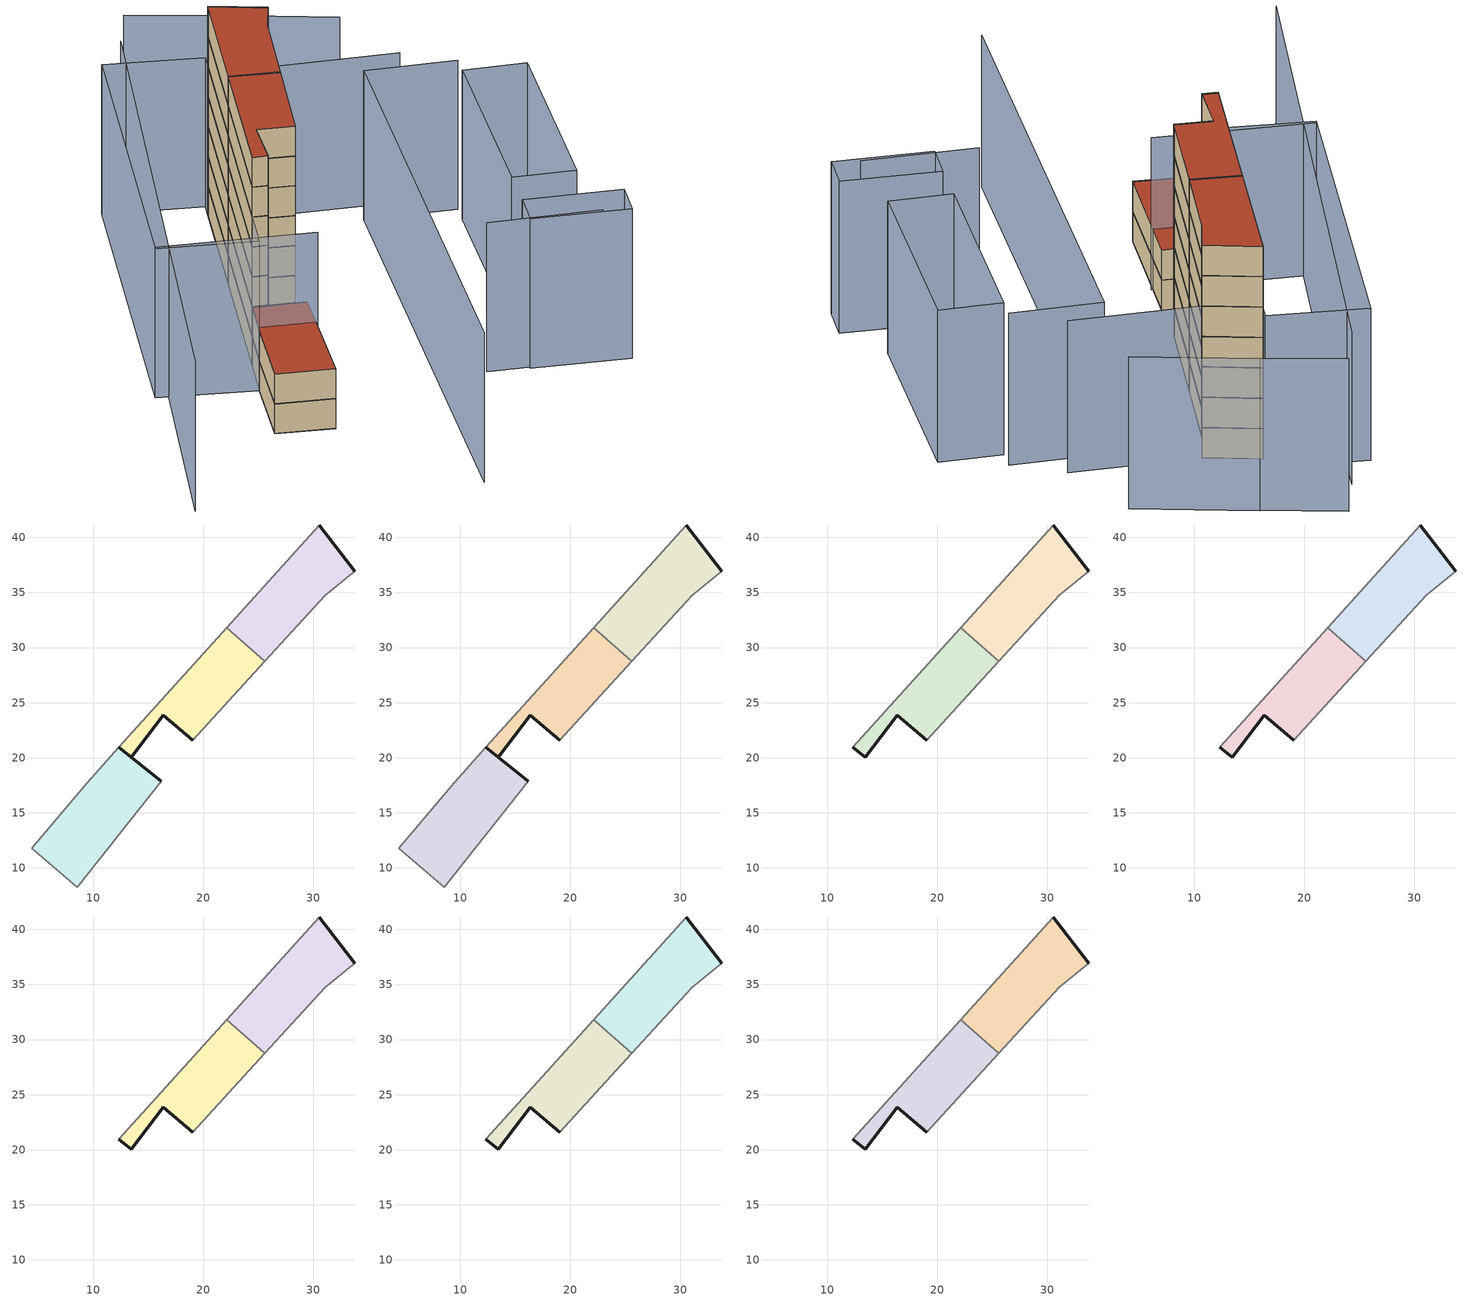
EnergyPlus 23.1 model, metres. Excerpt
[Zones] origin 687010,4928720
57f964dd22f39a17_F0_dwelling_0
 floor ground (EU_floor_Construction): 31.08,34.73 33.77,36.92 30.55,41.12 22.14,31.8 25.61,28.75 z0
 wall outside (EU_wall_Construction): 30.55,41.12 33.77,36.92 z0:3
 wall adiabatic (EU_wall_Construction): 33.77,36.92 31.08,34.73 25.61,28.75 / 22.14,31.8 30.55,41.12 z0:3
 wall to 57f964dd22f39a17_F0_dwelling_1 (EU_wall_Construction): 25.61,28.76 22.14,31.8 z0:3
57f964dd22f39a17_F0_dwelling_1
 floor ground (EU_floor_Construction): 19.05,21.58 25.61,28.75 22.14,31.8 12.34,20.93 13.48,20.04 16.38,23.83 z0
 wall outside (EU_wall_Construction): 19.05,21.58 16.38,23.83 13.48,20.04 12.34,20.93 z0:3
 wall adiabatic (EU_wall_Construction): 12.34,20.93 22.14,31.8 / 25.61,28.75 19.05,21.58 z0:3
57f964dd22f39a17_F0_dwelling_2
 floor ground (EU_floor_Construction): 8.59,8.27 16.21,17.88 13.47,20.04 12.34,20.93 9.47,17.75 4.43,11.78 z0
 wall outside (EU_wall_Construction): 12.34,20.93 13.47,20.04 16.21,17.88 z0:3
 wall adiabatic (EU_wall_Construction): 16.21,17.88 8.59,8.27 4.43,11.78 9.47,17.75 12.34,20.93 z0:3
57f964dd22f39a17_F1_dwelling_0
 floor to 57f964dd22f39a17_F0_dwelling_0 (EU_floor_Construction): 31.08,34.73 33.76,36.92 30.55,41.12 22.14,31.8 25.61,28.75 z3
 wall outside (EU_wall_Construction): 30.55,41.12 33.77,36.92 z3:6
 wall adiabatic (EU_wall_Construction): 33.77,36.92 31.08,34.73 25.61,28.75 / 22.14,31.8 30.55,41.12 z3:6
 wall to 57f964dd22f39a17_F1_dwelling_1 (EU_wall_Construction): 25.61,28.76 22.14,31.8 z3:6
57f964dd22f39a17_F1_dwelling_1
 floor to 57f964dd22f39a17_F0_dwelling_1 (EU_floor_Construction): 19.04,21.58 25.61,28.75 22.14,31.8 12.34,20.93 13.48,20.04 16.38,23.83 z3
 wall outside (EU_wall_Construction): 19.05,21.58 16.38,23.83 13.48,20.04 12.34,20.93 z3:6
 wall adiabatic (EU_wall_Construction): 12.34,20.93 22.14,31.8 / 25.61,28.75 19.05,21.58 z3:6
57f964dd22f39a17_F1_dwelling_2
 floor to 57f964dd22f39a17_F0_dwelling_2 (EU_floor_Construction): 8.59,8.27 16.21,17.88 13.47,20.04 12.34,20.93 9.47,17.75 4.43,11.78 z3
 wall outside (EU_wall_Construction): 12.34,20.93 13.47,20.04 16.21,17.88 z3:6
 wall adiabatic (EU_wall_Construction): 16.21,17.88 8.59,8.27 4.43,11.78 9.47,17.75 12.34,20.93 z3:6
 roof outside (EU_roof_Construction): 13.47,20.04 16.21,17.88 8.59,8.27 4.43,11.78 9.47,17.75 12.34,20.93 z6
57f964dd22f39a17_F2_dwelling_0
 floor to 57f964dd22f39a17_F1_dwelling_0 (EU_floor_Construction): 31.08,34.73 33.76,36.92 30.55,41.12 22.14,31.8 25.61,28.75 z6
 wall outside (EU_wall_Construction): 30.55,41.12 33.77,36.92 z6:9
 wall adiabatic (EU_wall_Construction): 33.77,36.92 31.08,34.73 25.61,28.75 / 22.14,31.8 30.55,41.12 z6:9
 wall to 57f964dd22f39a17_F2_dwelling_1 (EU_wall_Construction): 25.61,28.76 22.14,31.8 z6:9
57f964dd22f39a17_F2_dwelling_1
 floor to 57f964dd22f39a17_F1_dwelling_1 (EU_floor_Construction): 19.04,21.58 25.61,28.75 22.14,31.8 12.34,20.93 13.48,20.04 16.38,23.83 z6
 wall outside (EU_wall_Construction): 19.05,21.58 16.38,23.83 13.48,20.04 12.34,20.93 z6:9
 wall adiabatic (EU_wall_Construction): 12.34,20.93 22.14,31.8 / 25.61,28.75 19.05,21.58 z6:9
57f964dd22f39a17_F3_dwelling_0
 floor to 57f964dd22f39a17_F2_dwelling_0 (EU_floor_Construction): 31.08,34.73 33.76,36.92 30.55,41.12 22.14,31.8 25.61,28.75 z9
 wall outside (EU_wall_Construction): 30.55,41.12 33.77,36.92 z9:12
 wall adiabatic (EU_wall_Construction): 33.77,36.92 31.08,34.73 25.61,28.75 / 22.14,31.8 30.55,41.12 z9:12
 wall to 57f964dd22f39a17_F3_dwelling_1 (EU_wall_Construction): 25.61,28.76 22.14,31.8 z9:12
57f964dd22f39a17_F3_dwelling_1
 floor to 57f964dd22f39a17_F2_dwelling_1 (EU_floor_Construction): 19.04,21.58 25.61,28.75 22.14,31.8 12.34,20.93 13.48,20.04 16.38,23.83 z9
 wall outside (EU_wall_Construction): 19.05,21.58 16.38,23.83 13.48,20.04 12.34,20.93 z9:12
 wall adiabatic (EU_wall_Construction): 12.34,20.93 22.14,31.8 / 25.61,28.75 19.05,21.58 z9:12
57f964dd22f39a17_F4_dwelling_0
 floor to 57f964dd22f39a17_F3_dwelling_0 (EU_floor_Construction): 31.08,34.73 33.76,36.92 30.55,41.12 22.14,31.8 25.61,28.75 z12
 wall outside (EU_wall_Construction): 30.55,41.12 33.77,36.92 z12:15
 wall adiabatic (EU_wall_Construction): 33.77,36.92 31.08,34.73 25.61,28.75 / 22.14,31.8 30.55,41.12 z12:15
 wall to 57f964dd22f39a17_F4_dwelling_1 (EU_wall_Construction): 25.61,28.76 22.14,31.8 z12:15
57f964dd22f39a17_F4_dwelling_1
 floor to 57f964dd22f39a17_F3_dwelling_1 (EU_floor_Construction): 19.04,21.58 25.61,28.75 22.14,31.8 12.34,20.93 13.48,20.04 16.38,23.83 z12
 wall outside (EU_wall_Construction): 19.05,21.58 16.38,23.83 13.48,20.04 12.34,20.93 z12:15
 wall adiabatic (EU_wall_Construction): 12.34,20.93 22.14,31.8 / 25.61,28.75 19.05,21.58 z12:15
57f964dd22f39a17_F5_dwelling_0
 floor to 57f964dd22f39a17_F4_dwelling_0 (EU_floor_Construction): 31.08,34.73 33.76,36.92 30.55,41.12 22.14,31.8 25.61,28.75 z15
 wall outside (EU_wall_Construction): 30.55,41.12 33.77,36.92 z15:18
 wall adiabatic (EU_wall_Construction): 33.77,36.92 31.08,34.73 25.61,28.75 / 22.14,31.8 30.55,41.12 z15:18
 wall to 57f964dd22f39a17_F5_dwelling_1 (EU_wall_Construction): 25.61,28.76 22.14,31.8 z15:18
57f964dd22f39a17_F5_dwelling_1
 floor to 57f964dd22f39a17_F4_dwelling_1 (EU_floor_Construction): 19.04,21.58 25.61,28.75 22.14,31.8 12.34,20.93 13.48,20.04 16.38,23.83 z15
 wall outside (EU_wall_Construction): 19.05,21.58 16.38,23.83 13.48,20.04 12.34,20.93 z15:18
 wall adiabatic (EU_wall_Construction): 12.34,20.93 22.14,31.8 / 25.61,28.75 19.05,21.58 z15:18
57f964dd22f39a17_F6_dwelling_0
 floor to 57f964dd22f39a17_F5_dwelling_0 (EU_floor_Construction): 31.08,34.73 33.76,36.92 30.55,41.12 22.14,31.8 25.61,28.75 z18
 wall outside (EU_wall_Construction): 30.55,41.12 33.77,36.92 z18:21
 wall adiabatic (EU_wall_Construction): 33.77,36.92 31.08,34.73 25.61,28.75 / 22.14,31.8 30.55,41.12 z18:21
 wall to 57f964dd22f39a17_F6_dwelling_1 (EU_wall_Construction): 25.61,28.76 22.14,31.8 z18:21
 roof outside (EU_roof_Construction): 30.55,41.12 33.77,36.92 31.08,34.73 25.61,28.75 22.14,31.8 z21
57f964dd22f39a17_F6_dwelling_1
 floor to 57f964dd22f39a17_F5_dwelling_1 (EU_floor_Construction): 19.04,21.58 25.61,28.75 22.14,31.8 12.34,20.93 13.48,20.04 16.38,23.83 z18
 wall outside (EU_wall_Construction): 19.05,21.58 16.38,23.83 13.48,20.04 12.34,20.93 z18:21
 wall adiabatic (EU_wall_Construction): 12.34,20.93 22.14,31.8 / 25.61,28.75 19.05,21.58 z18:21
 roof outside (EU_roof_Construction): 25.61,28.75 19.05,21.58 16.38,23.83 13.48,20.04 12.34,20.93 22.14,31.8 z21
shading: 24.74,4.57 32.98,-1.78 / 2.88,24.02 14,14.84 / 31.39,38.77 43.06,29.7 / 9.59,-7.79 38.6,30.1 / 38.6,30.1 45.3,24.97 / 29.01,49.76 -10.54,8.36 / 44.52,37.76 37.59,46.61 / 37.82,46.25 32.75,52.55 / 34.78,-3.63 27.69,2.07 / 27.69,2.07 29.88,4.79 / 29.88,4.79 36.97,-0.91 / 36.97,-0.91 34.78,-3.63 / 32.34,8.04 44.18,23.51 / 44.18,23.51 48.81,19.97 / 48.81,19.97 36.96,4.5 / 36.96,4.5 32.34,8.04 / 31.53,42.21 9.47,17.75 / 9.47,17.75 2.68,23.87 / 2.68,23.87 24.73,48.34 / 24.73,48.34 31.53,42.21 z0:15
[Building]
EU S2 Campaign: North Axis=0; Terrain=City; Solar Distribution=FullExterior
[Site:Location]
Bologna: Latitude=44.5; Longitude=11.25; Time Zone=1; Elevation=37
[SizingPeriod:WeatherFileDays]
AnnualSizingPeriod: Begin Month=1; Begin Day of Month=1; End Month=12; End Day of Month=31; Day of Week for Start Day=Monday; Use Weather File Daylight Saving Period=No; Use Weather File Rain and Snow Indicators=No
[MATERIAL]
EU_InternalMass_Material: Roughness=MediumRough; Thickness=0.1; Conductivity=1; Density=1800; Specific Heat=900; Thermal Absorptance=0.9; Solar Absorptance=0.7; Visible Absorptance=0.7
[MATERIAL:NOMASS] Roughness=MediumRough; Thermal Absorptance=0.9; Solar Absorptance=0.7; Visible Absorptance=0.7
Name | Thermal Resistance
EU_wall_NoMass | 0.905828
EU_roof_NoMass | 0.37593
EU_floor_NoMass | 0.67114
[CONSTRUCTION]
EU_wall_Construction: EU_wall_NoMass
EU_roof_Construction: EU_roof_NoMass
EU_floor_Construction: EU_floor_NoMass
EU_InternalMass_Construction: EU_InternalMass_Material
[ZONE] Type=1; Multiplier=1; Ceiling Height=autocalculate; Floor Area=autocalculate; Part of Total Floor Area=Yes
Name | Volume
57f964dd22f39a17_F0_dwelling_0; 57f964dd22f39a17_F1_dwelling_0; 57f964dd22f39a17_F2_dwelling_0; 57f964dd22f39a17_F3_dwelling_0; 57f964dd22f39a17_F4_dwelling_0; 57f964dd22f39a17_F5_dwelling_0; 57f964dd22f39a17_F6_dwelling_0 | 171.584
57f964dd22f39a17_F0_dwelling_1; 57f964dd22f39a17_F1_dwelling_1; 57f964dd22f39a17_F2_dwelling_1; 57f964dd22f39a17_F3_dwelling_1; 57f964dd22f39a17_F4_dwelling_1; 57f964dd22f39a17_F5_dwelling_1; 57f964dd22f39a17_F6_dwelling_1 | 152.021
57f964dd22f39a17_F0_dwelling_2 | 191.123
57f964dd22f39a17_F1_dwelling_2 | 191.122
[INTERNALMASS] Construction=EU_InternalMass_Construction
Name | Zone or ZoneList | Surface Area
57f964dd22f39a17_F0_dwelling_0_EU_InternalMass | 57f964dd22f39a17_F0_dwelling_0 | 57.1946
57f964dd22f39a17_F0_dwelling_1_EU_InternalMass | 57f964dd22f39a17_F0_dwelling_1 | 50.6737
57f964dd22f39a17_F0_dwelling_2_EU_InternalMass | 57f964dd22f39a17_F0_dwelling_2 | 63.7123
57f964dd22f39a17_F1_dwelling_0_EU_InternalMass | 57f964dd22f39a17_F1_dwelling_0 | 57.1946
57f964dd22f39a17_F1_dwelling_1_EU_InternalMass | 57f964dd22f39a17_F1_dwelling_1 | 50.6737
57f964dd22f39a17_F1_dwelling_2_EU_InternalMass | 57f964dd22f39a17_F1_dwelling_2 | 63.7123
57f964dd22f39a17_F2_dwelling_0_EU_InternalMass | 57f964dd22f39a17_F2_dwelling_0 | 67.8426
57f964dd22f39a17_F2_dwelling_1_EU_InternalMass | 57f964dd22f39a17_F2_dwelling_1 | 103.727
57f964dd22f39a17_F3_dwelling_0_EU_InternalMass | 57f964dd22f39a17_F3_dwelling_0 | 67.8426
57f964dd22f39a17_F3_dwelling_1_EU_InternalMass | 57f964dd22f39a17_F3_dwelling_1 | 103.727
57f964dd22f39a17_F4_dwelling_0_EU_InternalMass | 57f964dd22f39a17_F4_dwelling_0 | 67.8426
57f964dd22f39a17_F4_dwelling_1_EU_InternalMass | 57f964dd22f39a17_F4_dwelling_1 | 103.727
57f964dd22f39a17_F5_dwelling_0_EU_InternalMass | 57f964dd22f39a17_F5_dwelling_0 | 67.8426
57f964dd22f39a17_F5_dwelling_1_EU_InternalMass | 57f964dd22f39a17_F5_dwelling_1 | 103.727
57f964dd22f39a17_F6_dwelling_0_EU_InternalMass | 57f964dd22f39a17_F6_dwelling_0 | 67.8426
57f964dd22f39a17_F6_dwelling_1_EU_InternalMass | 57f964dd22f39a17_F6_dwelling_1 | 103.727
[OTHEREQUIPMENT] Fuel Type=Electricity; Design Level Calculation Method=Watts/Area; Power per Zone Floor Area=1; Fraction Latent=0; Fraction Radiant=0; Fraction Lost=0; Carbon Dioxide Generation Rate=0; EndUse Subcategory=EU_Step8_InternalGains
Name | Zone or ZoneList or Space or SpaceList | Schedule
EU_Step8_InternalGain_57f964dd22f39a17_F0_dwelling_0_f000 | 57f964dd22f39a17_F0_dwelling_0 | EU_Step8_GainSchedule_57f964dd22f39a17_F0_dwelling_0_f000
EU_Step8_InternalGain_57f964dd22f39a17_F0_dwelling_1_f000 | 57f964dd22f39a17_F0_dwelling_1 | EU_Step8_GainSchedule_57f964dd22f39a17_F0_dwelling_1_f000
EU_Step8_InternalGain_57f964dd22f39a17_F0_dwelling_2_f000 | 57f964dd22f39a17_F0_dwelling_2 | EU_Step8_GainSchedule_57f964dd22f39a17_F0_dwelling_2_f000
EU_Step8_InternalGain_57f964dd22f39a17_F1_dwelling_0_f000 | 57f964dd22f39a17_F1_dwelling_0 | EU_Step8_GainSchedule_57f964dd22f39a17_F1_dwelling_0_f000
EU_Step8_InternalGain_57f964dd22f39a17_F1_dwelling_1_f000 | 57f964dd22f39a17_F1_dwelling_1 | EU_Step8_GainSchedule_57f964dd22f39a17_F1_dwelling_1_f000
EU_Step8_InternalGain_57f964dd22f39a17_F1_dwelling_2_f000 | 57f964dd22f39a17_F1_dwelling_2 | EU_Step8_GainSchedule_57f964dd22f39a17_F1_dwelling_2_f000
EU_Step8_InternalGain_57f964dd22f39a17_F2_dwelling_0_f000 | 57f964dd22f39a17_F2_dwelling_0 | EU_Step8_GainSchedule_57f964dd22f39a17_F2_dwelling_0_f000
EU_Step8_InternalGain_57f964dd22f39a17_F2_dwelling_1_f000 | 57f964dd22f39a17_F2_dwelling_1 | EU_Step8_GainSchedule_57f964dd22f39a17_F2_dwelling_1_f000
EU_Step8_InternalGain_57f964dd22f39a17_F3_dwelling_0_f000 | 57f964dd22f39a17_F3_dwelling_0 | EU_Step8_GainSchedule_57f964dd22f39a17_F3_dwelling_0_f000
EU_Step8_InternalGain_57f964dd22f39a17_F3_dwelling_1_f000 | 57f964dd22f39a17_F3_dwelling_1 | EU_Step8_GainSchedule_57f964dd22f39a17_F3_dwelling_1_f000
EU_Step8_InternalGain_57f964dd22f39a17_F4_dwelling_0_f000 | 57f964dd22f39a17_F4_dwelling_0 | EU_Step8_GainSchedule_57f964dd22f39a17_F4_dwelling_0_f000
EU_Step8_InternalGain_57f964dd22f39a17_F4_dwelling_1_f000 | 57f964dd22f39a17_F4_dwelling_1 | EU_Step8_GainSchedule_57f964dd22f39a17_F4_dwelling_1_f000
EU_Step8_InternalGain_57f964dd22f39a17_F5_dwelling_0_f000 | 57f964dd22f39a17_F5_dwelling_0 | EU_Step8_GainSchedule_57f964dd22f39a17_F5_dwelling_0_f000
EU_Step8_InternalGain_57f964dd22f39a17_F5_dwelling_1_f000 | 57f964dd22f39a17_F5_dwelling_1 | EU_Step8_GainSchedule_57f964dd22f39a17_F5_dwelling_1_f000
EU_Step8_InternalGain_57f964dd22f39a17_F6_dwelling_0_f000 | 57f964dd22f39a17_F6_dwelling_0 | EU_Step8_GainSchedule_57f964dd22f39a17_F6_dwelling_0_f000
EU_Step8_InternalGain_57f964dd22f39a17_F6_dwelling_1_f000 | 57f964dd22f39a17_F6_dwelling_1 | EU_Step8_GainSchedule_57f964dd22f39a17_F6_dwelling_1_f000
[ZONEVENTILATION:DESIGNFLOWRATE] Schedule=EU_AlwaysOn; Design Flow Rate Calculation Method=AirChanges/Hour; Air Changes per Hour=0.73129; Ventilation Type=Natural; Fan Pressure Rise=0; Fan Total Efficiency=1; Constant Term Coefficient=1; Temperature Term Coefficient=0; Velocity Term Coefficient=0; Velocity Squared Term Coefficient=0; Minimum Indoor Temperature=-100; Maximum Indoor Temperature=100; Delta Temperature=-100; Minimum Outdoor Temperature=-100; Maximum Outdoor Temperature=100; Maximum Wind Speed=40
Name | Zone or ZoneList or Space or SpaceList
EU_ConstantAir_57f964dd22f39a17_F0_dwelling_0 | 57f964dd22f39a17_F0_dwelling_0
EU_ConstantAir_57f964dd22f39a17_F0_dwelling_1 | 57f964dd22f39a17_F0_dwelling_1
EU_ConstantAir_57f964dd22f39a17_F0_dwelling_2 | 57f964dd22f39a17_F0_dwelling_2
EU_ConstantAir_57f964dd22f39a17_F1_dwelling_0 | 57f964dd22f39a17_F1_dwelling_0
EU_ConstantAir_57f964dd22f39a17_F1_dwelling_1 | 57f964dd22f39a17_F1_dwelling_1
EU_ConstantAir_57f964dd22f39a17_F1_dwelling_2 | 57f964dd22f39a17_F1_dwelling_2
EU_ConstantAir_57f964dd22f39a17_F2_dwelling_0 | 57f964dd22f39a17_F2_dwelling_0
EU_ConstantAir_57f964dd22f39a17_F2_dwelling_1 | 57f964dd22f39a17_F2_dwelling_1
EU_ConstantAir_57f964dd22f39a17_F3_dwelling_0 | 57f964dd22f39a17_F3_dwelling_0
EU_ConstantAir_57f964dd22f39a17_F3_dwelling_1 | 57f964dd22f39a17_F3_dwelling_1
EU_ConstantAir_57f964dd22f39a17_F4_dwelling_0 | 57f964dd22f39a17_F4_dwelling_0
EU_ConstantAir_57f964dd22f39a17_F4_dwelling_1 | 57f964dd22f39a17_F4_dwelling_1
EU_ConstantAir_57f964dd22f39a17_F5_dwelling_0 | 57f964dd22f39a17_F5_dwelling_0
EU_ConstantAir_57f964dd22f39a17_F5_dwelling_1 | 57f964dd22f39a17_F5_dwelling_1
EU_ConstantAir_57f964dd22f39a17_F6_dwelling_0 | 57f964dd22f39a17_F6_dwelling_0
EU_ConstantAir_57f964dd22f39a17_F6_dwelling_1 | 57f964dd22f39a17_F6_dwelling_1
[SIZING:ZONE] Zone Cooling Design Supply Air Temperature Input Method=SupplyAirTemperature; Zone Cooling Design Supply Air Temperature=13; Zone Heating Design Supply Air Temperature Input Method=SupplyAirTemperature; Zone Heating Design Supply Air Temperature=50; Zone Cooling Design Supply Air Humidity Ratio=0.008; Zone Heating Design Supply Air Humidity Ratio=0.008; Cooling Design Air Flow Method=DesignDay; Cooling Design Air Flow Rate=0; Cooling Minimum Air Flow per Zone Floor Area=0.000762; Cooling Minimum Air Flow=0; Cooling Minimum Air Flow Fraction=0.2; Heating Design Air Flow Method=DesignDay; Heating Design Air Flow Rate=0; Heating Maximum Air Flow per Zone Floor Area=0.002032; Heating Maximum Air Flow=0.141576; Heating Maximum Air Flow Fraction=0.3; Account for Dedicated Outdoor Air System=No; Dedicated Outdoor Air System Control Strategy=NeutralSupplyAir; Dedicated Outdoor Air Low Setpoint Temperature for Design=autosize; Dedicated Outdoor Air High Setpoint Temperature for Design=autosize; Zone Load Sizing Method=Sensible Load Only No Latent Load; Zone Latent Cooling Design Supply Air Humidity Ratio Input Method=HumidityRatioDifference; Zone Cooling Design Supply Air Humidity Ratio Difference=0.005; Zone Latent Heating Design Supply Air Humidity Ratio Input Method=HumidityRatioDifference; Zone Humidification Design Supply Air Humidity Ratio Difference=0.005
57f964dd22f39a17_F0_dwelling_0; 57f964dd22f39a17_F0_dwelling_1; 57f964dd22f39a17_F0_dwelling_2; 57f964dd22f39a17_F1_dwelling_0; 57f964dd22f39a17_F1_dwelling_1; 57f964dd22f39a17_F1_dwelling_2; 57f964dd22f39a17_F2_dwelling_0; 57f964dd22f39a17_F2_dwelling_1; 57f964dd22f39a17_F3_dwelling_0; 57f964dd22f39a17_F3_dwelling_1; 57f964dd22f39a17_F4_dwelling_0; 57f964dd22f39a17_F4_dwelling_1; 57f964dd22f39a17_F5_dwelling_0; 57f964dd22f39a17_F5_dwelling_1; 57f964dd22f39a17_F6_dwelling_0; 57f964dd22f39a17_F6_dwelling_1
[ThermostatSetpoint:DualSetpoint] Heating Setpoint Temperature Schedule=HVACTemplate-Always 20; Cooling Setpoint Temperature Schedule=HVACTemplate-Always 50
EU_HeatOnly_57f964dd22f39a17_F0_dwelling_0 Dual SP Control; EU_HeatOnly_57f964dd22f39a17_F0_dwelling_1 Dual SP Control; EU_HeatOnly_57f964dd22f39a17_F0_dwelling_2 Dual SP Control; EU_HeatOnly_57f964dd22f39a17_F1_dwelling_0 Dual SP Control; EU_HeatOnly_57f964dd22f39a17_F1_dwelling_1 Dual SP Control; EU_HeatOnly_57f964dd22f39a17_F1_dwelling_2 Dual SP Control; EU_HeatOnly_57f964dd22f39a17_F2_dwelling_0 Dual SP Control; EU_HeatOnly_57f964dd22f39a17_F2_dwelling_1 Dual SP Control; EU_HeatOnly_57f964dd22f39a17_F3_dwelling_0 Dual SP Control; EU_HeatOnly_57f964dd22f39a17_F3_dwelling_1 Dual SP Control; EU_HeatOnly_57f964dd22f39a17_F4_dwelling_0 Dual SP Control; EU_HeatOnly_57f964dd22f39a17_F4_dwelling_1 Dual SP Control; EU_HeatOnly_57f964dd22f39a17_F5_dwelling_0 Dual SP Control; EU_HeatOnly_57f964dd22f39a17_F5_dwelling_1 Dual SP Control; EU_HeatOnly_57f964dd22f39a17_F6_dwelling_0 Dual SP Control; EU_HeatOnly_57f964dd22f39a17_F6_dwelling_1 Dual SP Control
[ZoneControl:Thermostat] Control Type Schedule=HVACTemplate-Always 4
Name | Zone or ZoneList | Control
57f964dd22f39a17_F0_dwelling_0 Thermostat | 57f964dd22f39a17_F0_dwelling_0 | EU_HeatOnly_57f964dd22f39a17_F0_dwelling_0 Dual SP Control
57f964dd22f39a17_F0_dwelling_1 Thermostat | 57f964dd22f39a17_F0_dwelling_1 | EU_HeatOnly_57f964dd22f39a17_F0_dwelling_1 Dual SP Control
57f964dd22f39a17_F0_dwelling_2 Thermostat | 57f964dd22f39a17_F0_dwelling_2 | EU_HeatOnly_57f964dd22f39a17_F0_dwelling_2 Dual SP Control
57f964dd22f39a17_F1_dwelling_0 Thermostat | 57f964dd22f39a17_F1_dwelling_0 | EU_HeatOnly_57f964dd22f39a17_F1_dwelling_0 Dual SP Control
57f964dd22f39a17_F1_dwelling_1 Thermostat | 57f964dd22f39a17_F1_dwelling_1 | EU_HeatOnly_57f964dd22f39a17_F1_dwelling_1 Dual SP Control
57f964dd22f39a17_F1_dwelling_2 Thermostat | 57f964dd22f39a17_F1_dwelling_2 | EU_HeatOnly_57f964dd22f39a17_F1_dwelling_2 Dual SP Control
57f964dd22f39a17_F2_dwelling_0 Thermostat | 57f964dd22f39a17_F2_dwelling_0 | EU_HeatOnly_57f964dd22f39a17_F2_dwelling_0 Dual SP Control
57f964dd22f39a17_F2_dwelling_1 Thermostat | 57f964dd22f39a17_F2_dwelling_1 | EU_HeatOnly_57f964dd22f39a17_F2_dwelling_1 Dual SP Control
57f964dd22f39a17_F3_dwelling_0 Thermostat | 57f964dd22f39a17_F3_dwelling_0 | EU_HeatOnly_57f964dd22f39a17_F3_dwelling_0 Dual SP Control
57f964dd22f39a17_F3_dwelling_1 Thermostat | 57f964dd22f39a17_F3_dwelling_1 | EU_HeatOnly_57f964dd22f39a17_F3_dwelling_1 Dual SP Control
57f964dd22f39a17_F4_dwelling_0 Thermostat | 57f964dd22f39a17_F4_dwelling_0 | EU_HeatOnly_57f964dd22f39a17_F4_dwelling_0 Dual SP Control
57f964dd22f39a17_F4_dwelling_1 Thermostat | 57f964dd22f39a17_F4_dwelling_1 | EU_HeatOnly_57f964dd22f39a17_F4_dwelling_1 Dual SP Control
57f964dd22f39a17_F5_dwelling_0 Thermostat | 57f964dd22f39a17_F5_dwelling_0 | EU_HeatOnly_57f964dd22f39a17_F5_dwelling_0 Dual SP Control
57f964dd22f39a17_F5_dwelling_1 Thermostat | 57f964dd22f39a17_F5_dwelling_1 | EU_HeatOnly_57f964dd22f39a17_F5_dwelling_1 Dual SP Control
57f964dd22f39a17_F6_dwelling_0 Thermostat | 57f964dd22f39a17_F6_dwelling_0 | EU_HeatOnly_57f964dd22f39a17_F6_dwelling_0 Dual SP Control
57f964dd22f39a17_F6_dwelling_1 Thermostat | 57f964dd22f39a17_F6_dwelling_1 | EU_HeatOnly_57f964dd22f39a17_F6_dwelling_1 Dual SP Control
[Zone equipment]
57f964dd22f39a17_F0_dwelling_0: 57f964dd22f39a17_F0_dwelling_0 Ideal Loads Air System
57f964dd22f39a17_F0_dwelling_1: 57f964dd22f39a17_F0_dwelling_1 Ideal Loads Air System
57f964dd22f39a17_F0_dwelling_2: 57f964dd22f39a17_F0_dwelling_2 Ideal Loads Air System
57f964dd22f39a17_F1_dwelling_0: 57f964dd22f39a17_F1_dwelling_0 Ideal Loads Air System
57f964dd22f39a17_F1_dwelling_1: 57f964dd22f39a17_F1_dwelling_1 Ideal Loads Air System
57f964dd22f39a17_F1_dwelling_2: 57f964dd22f39a17_F1_dwelling_2 Ideal Loads Air System
57f964dd22f39a17_F2_dwelling_0: 57f964dd22f39a17_F2_dwelling_0 Ideal Loads Air System
57f964dd22f39a17_F2_dwelling_1: 57f964dd22f39a17_F2_dwelling_1 Ideal Loads Air System
57f964dd22f39a17_F3_dwelling_0: 57f964dd22f39a17_F3_dwelling_0 Ideal Loads Air System
57f964dd22f39a17_F3_dwelling_1: 57f964dd22f39a17_F3_dwelling_1 Ideal Loads Air System
57f964dd22f39a17_F4_dwelling_0: 57f964dd22f39a17_F4_dwelling_0 Ideal Loads Air System
57f964dd22f39a17_F4_dwelling_1: 57f964dd22f39a17_F4_dwelling_1 Ideal Loads Air System
57f964dd22f39a17_F5_dwelling_0: 57f964dd22f39a17_F5_dwelling_0 Ideal Loads Air System
57f964dd22f39a17_F5_dwelling_1: 57f964dd22f39a17_F5_dwelling_1 Ideal Loads Air System
57f964dd22f39a17_F6_dwelling_0: 57f964dd22f39a17_F6_dwelling_0 Ideal Loads Air System
57f964dd22f39a17_F6_dwelling_1: 57f964dd22f39a17_F6_dwelling_1 Ideal Loads Air System
[ZoneHVAC:IdealLoadsAirSystem] Availability Schedule=EU_AlwaysOn; Maximum Heating Supply Air Temperature [C]=50; Minimum Cooling Supply Air Temperature [C]=13; Maximum Heating Supply Air Humidity Ratio [kg-H20/kg-air]=0.0156; Minimum Cooling Supply Air Humidity Ratio [kg-H20/kg-air]=0.0077; Heating Limit=NoLimit; Cooling Limit=NoLimit; Heating Availability Schedule=EU_AlwaysOn; Cooling Availability Schedule=EU_CoolingOff; Dehumidification Control Type=ConstantSensibleHeatRatio; Cooling Sensible Heat Ratio=0.7; Humidification Control Type=None; Demand Controlled Ventilation Type=None; Outdoor Air Economizer Type=NoEconomizer; Heat Recovery Type=None; Sensible Heat Recovery Effectiveness=0.7; Latent Heat Recovery Effectiveness=0.65
57f964dd22f39a17_F0_dwelling_0 Ideal Loads Air System; 57f964dd22f39a17_F0_dwelling_1 Ideal Loads Air System; 57f964dd22f39a17_F0_dwelling_2 Ideal Loads Air System; 57f964dd22f39a17_F1_dwelling_0 Ideal Loads Air System; 57f964dd22f39a17_F1_dwelling_1 Ideal Loads Air System; 57f964dd22f39a17_F1_dwelling_2 Ideal Loads Air System; 57f964dd22f39a17_F2_dwelling_0 Ideal Loads Air System; 57f964dd22f39a17_F2_dwelling_1 Ideal Loads Air System; 57f964dd22f39a17_F3_dwelling_0 Ideal Loads Air System; 57f964dd22f39a17_F3_dwelling_1 Ideal Loads Air System; 57f964dd22f39a17_F4_dwelling_0 Ideal Loads Air System; 57f964dd22f39a17_F4_dwelling_1 Ideal Loads Air System; 57f964dd22f39a17_F5_dwelling_0 Ideal Loads Air System; 57f964dd22f39a17_F5_dwelling_1 Ideal Loads Air System; 57f964dd22f39a17_F6_dwelling_0 Ideal Loads Air System; 57f964dd22f39a17_F6_dwelling_1 Ideal Loads Air System
[SCHEDULE:CONSTANT]
Name | Hourly Value
EU_AlwaysOn | 1
EU_CoolingOff | 0
[SCHEDULE:FILE] Column Number=1; Rows to Skip at Top=0; Number of Hours of Data=8760; Column Separator=Comma; Interpolate to Timestep=No; Minutes per Item=60; Adjust Schedule for Daylight Savings=Yes
Name | File
EU_Step8_GainSchedule_57f964dd22f39a17_F0_dwelling_0_f000 | ../../schedules/57f964dd22f39a17/57f964dd22f39a17_F0_dwelling_0_f000_gain.csv
EU_Step8_GainSchedule_57f964dd22f39a17_F0_dwelling_1_f000 | ../../schedules/57f964dd22f39a17/57f964dd22f39a17_F0_dwelling_1_f000_gain.csv
EU_Step8_GainSchedule_57f964dd22f39a17_F0_dwelling_2_f000 | ../../schedules/57f964dd22f39a17/57f964dd22f39a17_F0_dwelling_2_f000_gain.csv
EU_Step8_GainSchedule_57f964dd22f39a17_F1_dwelling_0_f000 | ../../schedules/57f964dd22f39a17/57f964dd22f39a17_F1_dwelling_0_f000_gain.csv
EU_Step8_GainSchedule_57f964dd22f39a17_F1_dwelling_1_f000 | ../../schedules/57f964dd22f39a17/57f964dd22f39a17_F1_dwelling_1_f000_gain.csv
EU_Step8_GainSchedule_57f964dd22f39a17_F1_dwelling_2_f000 | ../../schedules/57f964dd22f39a17/57f964dd22f39a17_F1_dwelling_2_f000_gain.csv
EU_Step8_GainSchedule_57f964dd22f39a17_F2_dwelling_0_f000 | ../../schedules/57f964dd22f39a17/57f964dd22f39a17_F2_dwelling_0_f000_gain.csv
EU_Step8_GainSchedule_57f964dd22f39a17_F2_dwelling_1_f000 | ../../schedules/57f964dd22f39a17/57f964dd22f39a17_F2_dwelling_1_f000_gain.csv
EU_Step8_GainSchedule_57f964dd22f39a17_F3_dwelling_0_f000 | ../../schedules/57f964dd22f39a17/57f964dd22f39a17_F3_dwelling_0_f000_gain.csv
EU_Step8_GainSchedule_57f964dd22f39a17_F3_dwelling_1_f000 | ../../schedules/57f964dd22f39a17/57f964dd22f39a17_F3_dwelling_1_f000_gain.csv
EU_Step8_GainSchedule_57f964dd22f39a17_F4_dwelling_0_f000 | ../../schedules/57f964dd22f39a17/57f964dd22f39a17_F4_dwelling_0_f000_gain.csv
EU_Step8_GainSchedule_57f964dd22f39a17_F4_dwelling_1_f000 | ../../schedules/57f964dd22f39a17/57f964dd22f39a17_F4_dwelling_1_f000_gain.csv
EU_Step8_GainSchedule_57f964dd22f39a17_F5_dwelling_0_f000 | ../../schedules/57f964dd22f39a17/57f964dd22f39a17_F5_dwelling_0_f000_gain.csv
EU_Step8_GainSchedule_57f964dd22f39a17_F5_dwelling_1_f000 | ../../schedules/57f964dd22f39a17/57f964dd22f39a17_F5_dwelling_1_f000_gain.csv
EU_Step8_GainSchedule_57f964dd22f39a17_F6_dwelling_0_f000 | ../../schedules/57f964dd22f39a17/57f964dd22f39a17_F6_dwelling_0_f000_gain.csv
EU_Step8_GainSchedule_57f964dd22f39a17_F6_dwelling_1_f000 | ../../schedules/57f964dd22f39a17/57f964dd22f39a17_F6_dwelling_1_f000_gain.csv
[Schedule:Compact]
HVACTemplate-Always 20: Through: 12/31, For: AllDays, Until: 24:00, 20
HVACTemplate-Always 50: Through: 12/31, For: AllDays, Until: 24:00, 50
HVACTemplate-Always 4: Through: 12/31, For: AllDays, Until: 24:00, 4
